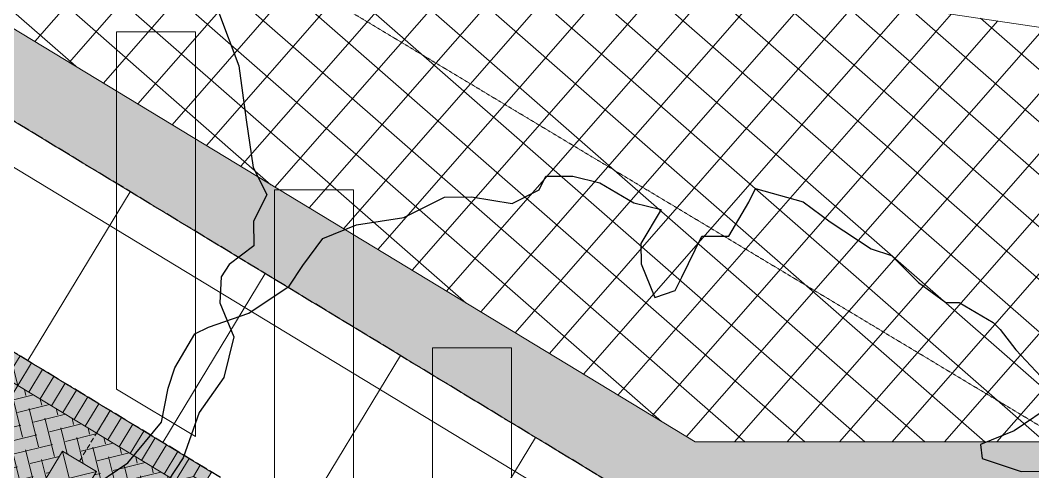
# Model space of a CAD drawing. Header units: inches. Extents: x 3268 to 7018, y 976 to 6708.
# Drawn here: x 5458.9 to 5766.4, y 1447.5 to 1584.6 of the extents above; entities that cross this region are included whole.
import ezdxf

# ---------------------------------------------------------------- set-up
doc = ezdxf.new("R2010")
doc.units = ezdxf.units.IN
doc.header["$MEASUREMENT"] = 0
for name, pattern in [('Grid Line 1_2_', [0.8749999999999999, 0.4999999999999999, -0.125, 0.125, -0.125]), ('IMPORT-DASHED4', [2.25, 1.5, -0.7499999999999998]), ('IMPORT-EASEMENT2', [4.799999999999999, 3.839999999999999, -0.9599999999999999])]:
    doc.linetypes.add(name, pattern=pattern)
for name, color, linetype, lineweight in [('0-landscaping', 1, 'Continuous', 25), ('C-ANNO-5FT-PED-ZONE', 130, 'Continuous', 25), ('C-CURB-BACK', 40, 'Continuous', 13), ('C-CURB-FACE', 80, 'Continuous', 13), ('C-CURB-GUTR', 22, 'Continuous', 15), ('L-MASK', 245, 'Continuous', 35), ('L-PVMT-BRCK-HATC', 252, 'Continuous', 15), ('L-PVMT-BRICK', 20, 'Continuous', 13), ('L-PVMT-CONC-HATC', 252, 'Continuous', 15), ('L-PVMT-HATCH BOUND NPLOT', 45, 'Continuous', 15), ('L-SITE-PLANT-HATC', 81, 'Continuous', 13), ('L-SITE-TREE-GRAT', 250, 'Continuous', 13), ('L-SITE-WALL', 33, 'Continuous', 15), ('L-SITE-WALL-HATC', 71, 'Continuous', 15), ('S-GRID', 1, 'Continuous', 9), ('site_dwg', 8, 'Continuous', 9)]:
    doc.layers.add(name, color=color, linetype=linetype, lineweight=lineweight)
doc.layers.add('NPLT', color=200, linetype='Continuous', lineweight=13, plot=False)

# ---------------------------------------------------------------- blocks, each defined once
blk = doc.blocks.new('site_dwg_dec1-V206-Overall Retail Plan Opt 2')
at = {"layer": '0-landscaping', "color": 213, "flags": 128}
blk.add_lwpolyline([(111.6904930847186, -45.17949820201738), (107.5396966369071, -56.13399286589901), (101.3299305751158, -65.27994157050396), (96.02508321279218, -73.39567033511251), (94.46444866163493, -79.32507283475478), (88.78581816499114, -81.63733361044272), (85.58967954539075, -85.3694823210635), (79.36483335835963, -84.88977620523495), (76.46545392851566, -85.66848025415514), (72.77945402137935, -89.47842627423073), (70.31394303901179, -96.43800059293697), (63.31276886607395, -101.2729120204303), (54.88947196641237, -103.2960691635073), (46.34270589714378, -107.9819351812568), (38.17660610735128, -110.1856556462937), (30.56355792520224, -112.6238509327143), (17.92766572879446, -112.4751012213883), (13.15395393323797, -113.7571420526931), (7.599903721816019, -118.0039082048227), (4.885189898590965, -121.0945198974286), (-2.727858282324461, -123.5327151822987), (-5.940907171128287, -118.8853784289522), (-3.599976476821211, -109.9912987397647)], dxfattribs=at)
blk = doc.blocks.new('site_dwg_dec1-V207-Overall Retail Plan Opt 2')
at = {"layer": '0-landscaping', "color": 213, "flags": 128}
for points in [[(-38.42578059646257, 114.0545933585927), (-28.62915415534553, 112.7497124130241), (-18.05225993053318, 114.4095335631282), (-12.49820972054658, 118.6562997094625), (-8.753996910400017, 120.8426259771258), (-1.140948729647789, 123.2808212633827), (1.822939583013067, 122.5024952454005), (9.809728627373259, 119.1371744186836), (19.60632671145322, 117.8323183823413), (24.38003850845052, 119.1143592194094), (31.08816798893895, 120.5223345599625), (38.04547195947452, 118.0613721970112), (46.15681293430679, 112.7615709075435), (55.04856294575256, 110.4265181416995), (59.16653053265326, 106.8094013281952), (64.43860575006691, 100.3534687985921), (70.36636846736108, 98.79674374690875), (73.20570484799462, 99.95289819289972), (77.32370079247265, 96.33575647164251), (80.53674968141785, 91.68841971690925), (82.96953078790101, 84.07638086805308), (86.18257967601674, 79.42904411461858), (78.56955985296734, 76.99082391922273), (75.85484602591167, 73.90021222335416), (73.38933504524174, 66.940637902062), (77.38268007688383, 65.25797834102194), (80.2220164590726, 66.41413278581238), (88.73994106720419, 69.882499887859), (92.8579086570462, 66.26538307328518), (100.4709568346716, 68.70357835635512), (103.3102509482596, 69.85968468856298), (108.706920366727, 61.46931982167006), (110.1102024863867, 54.76156640336557), (112.6675355198386, 45.21504708576685), (114.8511137823152, 41.47197085979132), (115.3494772018748, 33.73399749442978), (116.752730963788, 27.02626898528615), (118.8117289361089, 25.21769812396451), (121.244481682068, 17.60568417829927), (121.3690619716944, 15.67117881218291), (121.0073555575145, 10.43992103847631), (121.2117095394278, 3.034022888561594)], [(119.6510466297059, -2.895354700620373), (109.8544485491402, -1.590498658253636), (102.8971445787683, 0.8704637033006292), (101.2580483883576, -1.48254003960028), (105.4544776113689, -8.676055612999333), (110.6019441858407, -13.19745785703344)]]:
    blk.add_lwpolyline(points, dxfattribs=at)
blk = doc.blocks.new('site_dwg_tree_grate_pvr-V278-Overall Retail Plan Opt 2')
at = {"layer": 'L-MASK', "lineweight": 15}
blk.add_hatch(color=10, dxfattribs=at).paths.add_polyline_path([(36.00000000000272, 3.41060513164848e-12), (36.00000000000272, 48.00000000000272), (-35.99999999999726, 48.00000000000272), (-35.99999999999726, 2.728484105318784e-12)])
at = {"layer": 'L-PVMT-BRCK-HATC'}
h = blk.add_hatch(dxfattribs=at)
h.set_pattern_fill('FP_230', color=53, style=0, pattern_type=2)
h.set_pattern_definition([(135, (-28, 40), (-5.654025822367634, 4.440892098500626e-16), [11.995, -3.998]), (225, (-30.827, 42.827), (-5.654025822367634, -4.440892098500626e-16), [11.995, -3.998])])
h.paths.add_polyline_path([(28.00000000186537, 8.00000000093405), (28.00000000186537, 39.9999999990714), (-28.00000000185991, 39.9999999990714), (-27.99999999627266, 8.00000000093405)])
h.paths.add_polyline_path([(6.000000000002728, 18.00000000000272), (-6.000000005585206, 18.00000000000272), (-5.999999999997271, 30.00000000000272), (6.000000000002728, 30.00000000000272)])
at = {"layer": 'L-PVMT-BRCK-HATC', "color": 53}
for p, q in [((-24, 40.00000000186264), (-24, 47.99999999999999)), ((-19.99999999813735, 40.00000000046565), (-19.99999999813735, 47.99999999999999)), ((-16.00000000186264, 40.00000000046565), (-16.00000000186264, 47.99999999999999)), ((-12, 40.00000000046565), (-12, 47.99999999999999)), ((-7.999999998137354, 39.99999999906867), (-7.999999998137354, 47.99999999999999)), ((-4.000000001862644, 40.00000000046565), (-4.000000001862644, 47.99999999999999)), ((0, 39.99999999906867), (0, 47.99999999999999)), ((4.000000001862644, 40.00000000046565), (4.000000001862644, 47.99999999999999)), ((7.999999998137354, 39.99999999906867), (7.999999998137354, 47.99999999999999)), ((12, 40.00000000186264), (12, 47.99999999999999)), ((15.99999999627471, 39.99999999906867), (15.99999999627471, 47.99999999999999)), ((20.00000000372529, 40.00000000186264), (20.00000000372529, 47.99999999999999)), ((24, 39.99999999906867), (24, 47.99999999999999)), ((31.99999999813735, 44.00000000093132), (28.00000000186264, 40.00000000186264)), ((-28.00000001303851, 36.00000000139698), (-36.00000001117586, 36.00000000139698)), ((28.00000000186264, 35.99999999999999), (35.99999999999999, 35.99999999999999)), ((-28.00000001303851, 31.99999999953434), (-36.00000001117586, 31.99999999953434)), ((27.99999999627471, 32.00000000093132), (35.99999999999999, 32.00000000093132)), ((-28.00000001303851, 28.00000000046566), (-36.00000001117586, 28.00000000046566)), ((28.00000000186264, 28.00000000046566), (35.99999999999999, 28.00000000046566)), ((-28.00000001303851, 24), (-36.00000001117586, 24)), ((27.99999999627471, 24), (35.99999999999999, 24)), ((-28.00000001303851, 20.00000000093132), (-36.00000001117586, 20.00000000093132)), ((28.00000000186264, 20.00000000093132), (35.99999999999999, 20.00000000093132)), ((-28.00000001303851, 16.00000000046566), (-36.00000001117586, 16.00000000046566)), ((27.99999999627471, 15.99999999906868), (35.99999999999999, 15.99999999906868)), ((-28.00000001303851, 12), (-36.0000000167638, 12)), ((28.00000000186264, 12.00000000139698), (35.99999999999999, 12.00000000139698)), ((-24, 8.00000000093132), (-24, 0)), ((-19.99999999813735, 8.00000000093132), (-19.99999999813735, 0)), ((-16.00000000186264, 8.00000000093132), (-16.00000000186264, 0)), ((-12, 8.00000000093132), (-12, 0)), ((-7.999999998137354, 8.00000000093132), (-7.999999998137354, 0)), ((-4.000000001862644, 8.00000000093132), (-4.000000001862644, 0)), ((0, 8.00000000093132), (0, 0)), ((4.000000001862644, 8.00000000093132), (4.000000001862644, 0)), ((7.999999998137354, 8.00000000093132), (7.999999998137354, 0)), ((12, 8.00000000093132), (12, 0)), ((16.00000000186264, 8.00000000093132), (16.00000000186264, 0)), ((20.00000000372529, 8.00000000093132), (20.00000000372529, 0)), ((24, 7.999999999534338), (24, 0)), ((31.99999999254942, 3.999999987892806), (27.99999999068677, 7.999999991152435))]:
    blk.add_line(p, q, dxfattribs=at)
at = {"layer": 'L-PVMT-BRCK-HATC', "color": 53, "flags": 128}
for points in [[(-36.00000001117586, 44.00000000093132), (-32.00000001490115, 44.00000000093132), (-32.00000001490115, 47.99999999999999)], [(35.99999999999999, 40.00000000046565), (28.00000000186264, 40.00000000046565), (28.00000000186264, 48.00000000139698)], [(31.99999999813735, 47.99999999999999), (31.99999999813735, 44.00000000093132), (35.99999999999999, 44.00000000093132)], [(-32.00000001490115, 43.99999999953433), (-28.00000001303851, 40.00000000046565), (-36.00000001117586, 40.00000000046565)], [(35.99999999999999, 7.999999999534338), (28.00000000186264, 7.999999999534338), (28.00000000186264, 39.99999999906867), (-28.00000000186264, 39.99999999906867), (-28.00000000186264, 8.00000000093132), (28.00000000186264, 8.00000000093132), (28.00000000186264, 0)], [(-32.00000000372528, 3.999999987892806), (-28.00000001303851, 8.00000000093132), (-36.00000001117586, 8.00000000093132)], [(-36.00000000558793, 3.999999987892806), (-32.00000000372528, 3.999999987892806), (-32.00000000372528, 0)], [(35.99999998882412, 3.999999985098838), (31.99999999254942, 3.999999985098838), (31.99999999254942, -1.257285475730896e-08)]]:
    blk.add_lwpolyline(points, dxfattribs=at)
for points in [[(-28.00000001303851, 47.99999999999999), (-28.00000001303851, 39.99999999906867)], [(-28.00000000745058, 0), (-28.00000000745058, 8.00000000093132)]]:
    blk.add_lwpolyline(points, close=True, dxfattribs=at)
at = {"layer": 'L-SITE-TREE-GRAT', "color": 253, "linetype": 'IMPORT-DASHED4'}
for p, q in [((0, 30), (0, 47.99999999860301)), ((0, 18), (0, 0))]:
    blk.add_line(p, q, dxfattribs=at)
at = {"layer": 'L-SITE-TREE-GRAT', "color": 253, "linetype": 'IMPORT-DASHED4', "flags": 128}
blk.add_lwpolyline([(35.99999999999999, 0), (35.99999999999999, 47.99999999999999), (-35.99999999999999, 47.99999999999999), (-35.99999999999999, 0)], close=True, dxfattribs=at)
at = {"layer": 'L-SITE-TREE-GRAT', "color": 253, "flags": 128}
for points in [[(-35.99999999999999, 47.99999999999999), (35.99999999999999, 47.99999999999999), (35.99999999999999, 0), (-35.99999999999999, 0)], [(-6.000000005587935, 18), (5.999999999999999, 18), (5.999999999999999, 30), (-5.999999999999999, 30)]]:
    blk.add_lwpolyline(points, close=True, dxfattribs=at)
at = {"layer": 'NPLT', "color": 253}
for p, q in [((5.999999999999999, 30), (-6.000000005587935, 18)), ((-5.999999999999999, 30), (5.999999999999999, 18))]:
    blk.add_line(p, q, dxfattribs=at)
blk = doc.blocks.new('site_dwg-12440225-Overall Retail Plan Opt 2')
at = {"layer": 'L-SITE-PLANT-HATC'}
h = blk.add_hatch(dxfattribs=at)
h.set_pattern_fill('FP_240', color=253, style=0, pattern_type=2)
h.set_pattern_definition([(45, (0, 0), (-8.485281374238571, 8.485281374238571), []), (135, (0, 0), (-8.485281374238571, -8.48528137423857), [])])
h.paths.add_polyline_path([(24340354.92622115, 9814094.51378487), (24340675.12027168, 9814073.208179547), (24340681.35034729, 9814166.837678595), (24340324.3175589, 9814244.434770443), (24339906.82124526, 9814452.369206514), (24339904.04682077, 9814410.673408048), (24340319.55159973, 9814119.31870381)])
at = {"layer": 'L-SITE-WALL-HATC'}
blk.add_hatch(color=10, dxfattribs=at).paths.add_polyline_path([(24340346.63954691, 9814071.012105761), (24340725.57169416, 9814045.798087202), (24340733.2833098, 9814161.690702261), (24340681.75308152, 9814172.890222268), (24340675.12027169, 9814073.208179656), (24340354.92622115, 9814094.51378487), (24339904.04682077, 9814410.673408046), (24339908.0517354, 9814470.980348537), (24339803.69557036, 9814510.352719767), (24339776.13756039, 9814471.051878992), (24340317.68662572, 9814091.31408595)])
at = {"layer": 'C-ANNO-5FT-PED-ZONE', "color": 213, "linetype": 'IMPORT-EASEMENT2', "flags": 128}
for points in [[(24341173.43156312, 9817974.569704888), (24341064.86211379, 9817879.53891328), (24341058.60739409, 9817785.539047208), (24341020.66169335, 9817759.050960105), (24341002.73584636, 9817494.243455587), (24341098.03372912, 9817385.653583419), (24341049.7296923, 9816657.855822798), (24340942.84306337, 9816588.119622858), (24340903.15724013, 9815991.696087312), (24340997.75345884, 9815877.316419568), (24340956.93820208, 9815281.87627089), (24340851.85462972, 9815190.060175546), (24340840.21389879, 9815028.451841284), (24340816.31959692, 9814987.856953233), (24340807.91752753, 9814861.58536387), (24340828.33680849, 9814837.590900285), (24340814.20948071, 9814639.141274119), (24340820.32276781, 9814572.244142456), (24340784.23728234, 9814041.25000657), (24340346.67693986, 9814070.985885575), (24339654.20889217, 9814556.549067944), (24339621.08674325, 9814593.99079329), (24339537.64412129, 9814651.844636435), (24339442.83972673, 9814690.826514924), (24339354.14331621, 9814753.02102556), (24339330.46229357, 9814798.298159737), (24339230.23757831, 9814867.973883716), (24339182.6163684, 9814867.152440649), (24339131.69313189, 9814915.47795062), (24338893.2467398, 9815077.690702066), (24338651.59712844, 9815247.640438044), (24338560.99241732, 9815303.182211477)], [(24340893.31874154, 9815000.390094232), (24340875.24280314, 9814969.680232948), (24340869.40288803, 9814881.91431137), (24340889.92706264, 9814857.796588449), (24340874.40430799, 9814639.745099468), (24340880.50876207, 9814572.944626614), (24340840.03109242, 9813977.31996076), (24340325.92286136, 9814012.25790799), (24339613.96231484, 9814511.489359668), (24339580.94692304, 9814548.810405312), (24339508.80653985, 9814598.827990033), (24339413.85344962, 9814637.871009542), (24339307.74243177, 9814712.276758194), (24339284.12095693, 9814757.44003944), (24339211.89866129, 9814807.648620464), (24339161.49360283, 9814806.779157344), (24339151.81188077, 9814813.668659829), (24339093.9211708, 9814868.606214345), (24338859.11244131, 9815028.344299465), (24338618.62753263, 9815197.47491178), (24338556.48951734, 9815235.566259611)]]:
    blk.add_lwpolyline(points, dxfattribs=at)
at = {"layer": 'C-CURB-BACK', "color": 253, "flags": 128}
blk.add_lwpolyline([(24339906.82124526, 9814452.369206514), (24340324.3175589, 9814244.434770443), (24340681.35034729, 9814166.837678595)], dxfattribs=at)
at = {"layer": 'C-CURB-BACK', "color": 253}
blk.add_arc((24340618.95854397, 9814190.28259131), 377.9999999997335, 234.961607043538, 356.1931696253687, dxfattribs=at)
at = {"layer": 'C-CURB-FACE', "color": 253}
blk.add_arc((24340618.95854397, 9814190.282591308), 383.9999999998238, 234.9616070431831, 356.1931696255694, dxfattribs=at)
at = {"layer": 'C-CURB-GUTR', "color": 53}
blk.add_arc((24340618.95854397, 9814190.282591308), 401.9999999978519, 234.9616070434531, 356.1931696255962, dxfattribs=at)
at = {"layer": 'L-PVMT-BRCK-HATC', "color": 53}
for p, q in [((24340188.75918951, 9814181.718858939), (24340154.31167747, 9814132.592808476)), ((24340228.06003032, 9814154.160848996), (24340193.61251827, 9814105.034798533)), ((24340267.36087112, 9814126.602839053), (24340232.91335908, 9814077.47678859)), ((24340306.66171193, 9814099.04482911), (24340272.21419988, 9814049.918778647))]:
    blk.add_line(p, q, dxfattribs=at)
at = {"layer": 'L-PVMT-BRICK', "color": 253}
for centre, radius, start, end in [((24340618.95854397, 9814190.282591308), 369.9999999970162, 234.9616070428486, 356.19316962565), ((24340618.95854397, 9814190.282591306), 361.9999999977686, 234.961607043239, 356.1931696259659)]:
    blk.add_arc(centre, radius, start, end, dxfattribs=at)
at = {"layer": 'L-PVMT-CONC-HATC', "color": 53}
blk.add_line((24340339.75004442, 9814061.186895564), (24338905.5935904, 9815066.826904181), dxfattribs=at)
at = {"layer": 'L-PVMT-HATCH BOUND NPLOT', "color": 61, "flags": 128}
for points in [[(24340180.6156307, 9814122.165165368), (24340187.82270747, 9814230.477654962), (24340211.76975292, 9814228.884226581), (24340203.6052478, 9814106.182900442)], [(24340226.59486488, 9814090.200635513), (24340232.52994162, 9814179.396707293), (24340256.47698707, 9814177.803278912), (24340249.82397633, 9814077.817642588), (24340249.58448198, 9814074.218370585)], [(24340272.57409907, 9814058.236105658), (24340277.23717576, 9814128.315759622), (24340301.18422122, 9814126.72233124), (24340295.56371616, 9814042.253840733)]]:
    blk.add_lwpolyline(points, close=True, dxfattribs=at)
at = {"layer": 'L-SITE-WALL', "color": 53, "flags": 128}
for points in [[(24340675.12027169, 9814073.208179656), (24340681.75308152, 9814172.890222268), (24340733.2833098, 9814161.690702261), (24340725.57169416, 9814045.798087202), (24340346.63954691, 9814071.012105761), (24339776.13756039, 9814471.051878992), (24339803.69557036, 9814510.352719767), (24339806.05947362, 9814509.460846474)], [(24339907.25278635, 9814458.854674421), (24339904.04682077, 9814410.673408046), (24340354.92622115, 9814094.51378487), (24340675.12027168, 9814073.208179547)]]:
    blk.add_lwpolyline(points, dxfattribs=at)
at = {"xscale": 1.5, "yscale": 1.5, "zscale": 1.5, "rotation": 37.81158375857705}
for name, p in [('site_dwg_dec1-V206-Overall Retail Plan Opt 2', (24340045.19799403, 9814185.302181646)), ('site_dwg_dec1-V207-Overall Retail Plan Opt 2', (24340320.20795669, 9813992.265896056))]:
    blk.add_blockref(name, p, dxfattribs=at)
at = {"rotation": 324.9616070893673}
blk.add_blockref('site_dwg_tree_grate_pvr-V278-Overall Retail Plan Opt 2', (24340150.72082951, 9814076.48603605), dxfattribs=at)

msp = doc.modelspace()

# ---------------------------------------------------------------- linework, layer by layer
at = {"layer": 'S-GRID', "linetype": 'Grid Line 1_2_'}
msp.add_line((3268.129635848882, 2963.794832716439), (6229.945781511473, 1184.156149987814), dxfattribs=at)

# ---------------------------------------------------------------- block references
at = {"layer": 'site_dwg', "color": 53, "lineweight": 15, "rotation": 3.810000000000009}
msp.add_blockref('site_dwg-12440225-Overall Retail Plan Opt 2', (-23628768.691637, -11408316.78144797), dxfattribs=at)

doc.saveas('drawing.dxf')
